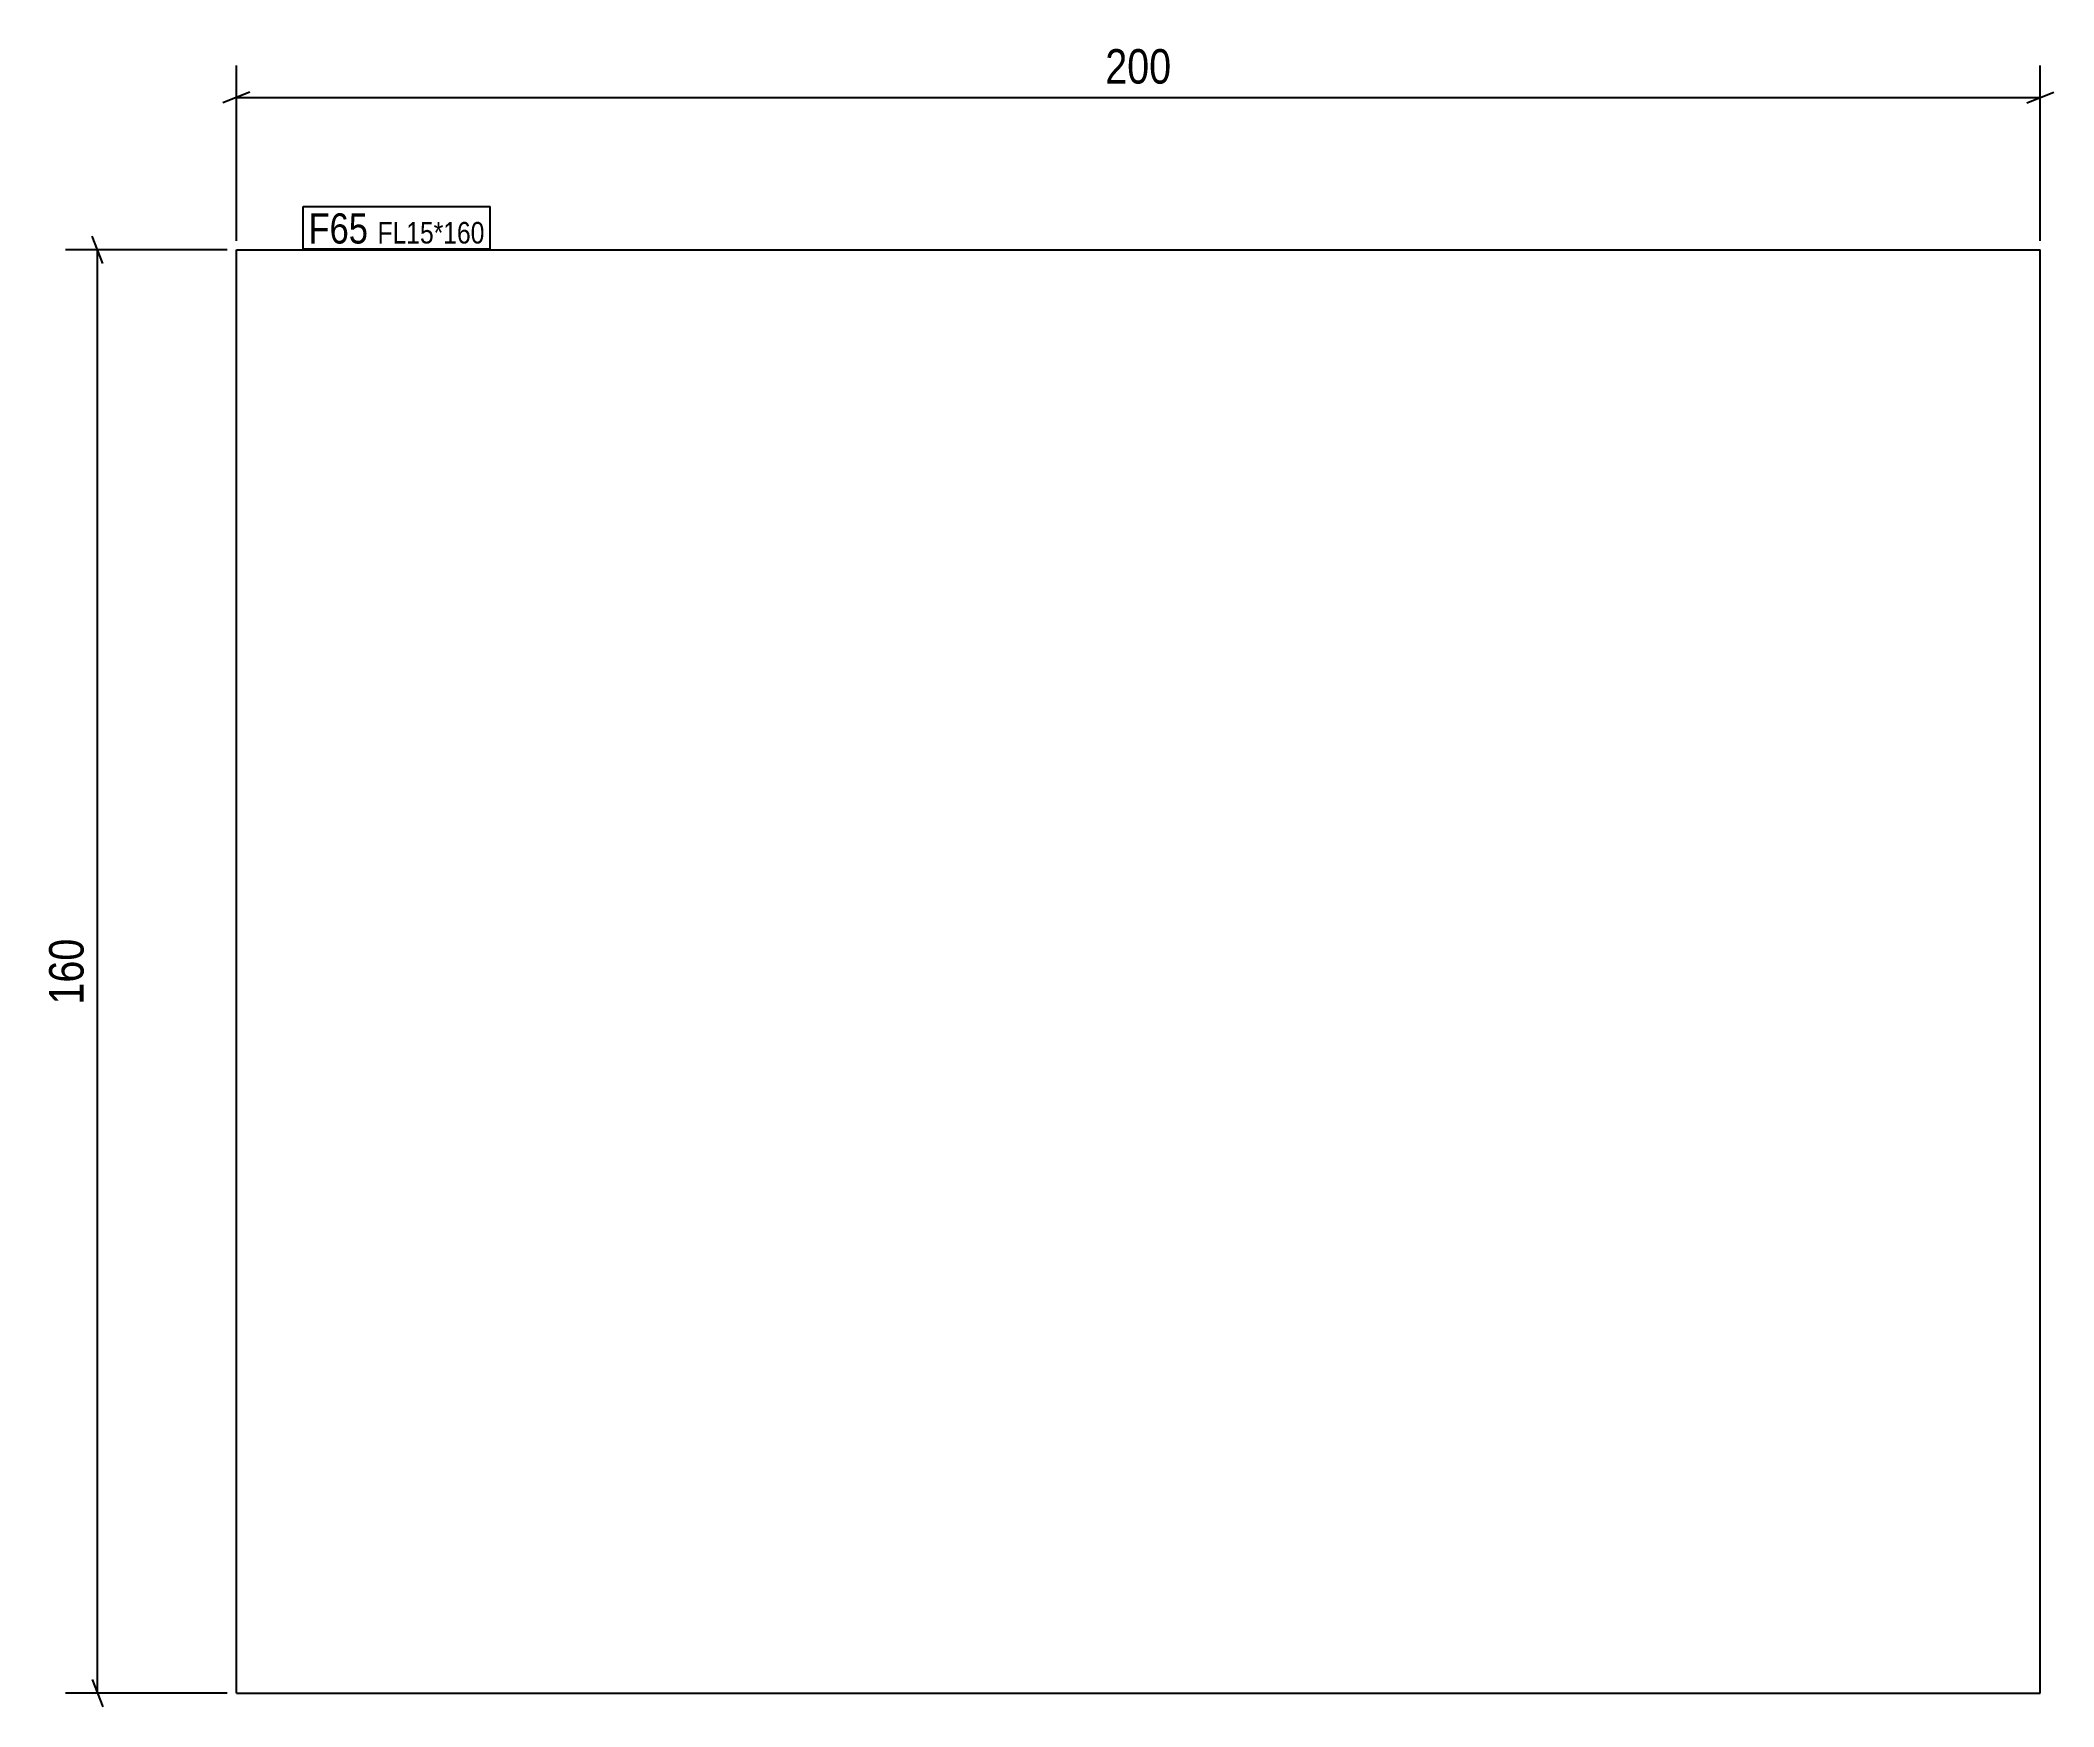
# Model space of a CAD drawing. Header units: millimetres. Extents: x 2 to 225, y 3 to 188.
import ezdxf

# ---------------------------------------------------------------- set-up
doc = ezdxf.new("R2010")
doc.units = ezdxf.units.MM
for name, color, linetype in [('MÅLSÆTNING', 7, 'Continuous'), ('STÅL', 7, 'Continuous'), ('TEKST', 7, 'Continuous')]:
    doc.layers.add(name, color=color, linetype=linetype)
doc.styles.add('Arial Narrow', font='ARIALN.TTF', dxfattribs={"height": 0.2})

msp = doc.modelspace()

# ---------------------------------------------------------------- linework, layer by layer
at = {"layer": 'MÅLSÆTNING', "color": 7, "linetype": 'Continuous'}
for p, q in [((23.94, 165.5), (23.94, 184.93)), ((223.94, 165.5), (223.94, 184.93)), ((25.44, 181.98), (22.44, 180.78)), ((23.94, 181.38), (223.94, 181.38)), ((222.44, 180.78), (225.44, 181.98)), ((9.15, 163), (7.95, 166)), ((22.94, 164.5), (5, 164.5)), ((8.55, 4.5), (8.55, 164.5)), ((22.94, 4.5), (5, 4.5)), ((7.95, 6), (9.15, 3))]:
    msp.add_line(p, q, dxfattribs=at)
at = {"layer": 'STÅL', "color": 2, "linetype": 'Continuous'}
for p, q in [((23.94, 4.5), (23.94, 164.5)), ((23.94, 164.5), (223.94, 164.5)), ((223.94, 4.5), (223.94, 164.5)), ((23.94, 4.5), (223.94, 4.5))]:
    msp.add_line(p, q, dxfattribs=at)

# ---------------------------------------------------------------- next in the draw order: wipeouts: each hides what was drawn before it
at = {"color": 0}
for points, layer in [([(128.39, 182.13), (128.39, 187.73), (119.48, 187.73), (119.48, 182.13)], 'MÅLSÆTNING'), ([(7.8, 88.96), (2.2, 88.96), (2.2, 80.04), (7.8, 80.04)], 'MÅLSÆTNING'), ([(38.54, 165.2), (38.54, 168.7), (31.94, 168.7), (31.94, 165.2)], 'TEKST')]:
    msp.add_wipeout(points, dxfattribs=at).dxf.layer = layer

# ---------------------------------------------------------------- next in the draw order: texts
at = {"layer": 'MÅLSÆTNING', "color": 3, "style": 'Arial Narrow'}
msp.add_text('200', height=3.818, dxfattribs=at).set_placement((120.28, 182.93))
msp.add_text('160', height=3.818, rotation=90.0002, dxfattribs=at).set_placement((7, 80.84))

# ---------------------------------------------------------------- next in the draw order: wipeouts: each hides what was drawn before it
at = {"color": 0}
msp.add_wipeout([(38.54, 165.2), (38.54, 168.7), (31.94, 168.7), (31.94, 165.2)], dxfattribs=at).dxf.layer = 'TEKST'

# ---------------------------------------------------------------- next in the draw order: linework, layer by layer
at = {"layer": 'TEKST', "color": 7, "linetype": 'Continuous'}
for p, q in [((31.34, 169.3), (52.07, 169.3)), ((31.34, 164.6), (31.34, 169.3))]:
    msp.add_line(p, q, dxfattribs=at)

# ---------------------------------------------------------------- next in the draw order: texts
at = {"layer": 'TEKST', "color": 3, "style": 'Arial Narrow'}
msp.add_text('F65', height=3.34, dxfattribs=at).set_placement((31.94, 165.2))

# ---------------------------------------------------------------- next in the draw order: wipeouts: each hides what was drawn before it
at = {"color": 0}
msp.add_wipeout([(51.47, 165.2), (51.47, 167.7), (39.59, 167.7), (39.59, 165.2)], dxfattribs=at).dxf.layer = 'TEKST'

# ---------------------------------------------------------------- next in the draw order: wipeouts: each hides what was drawn before it
msp.add_wipeout([(51.47, 165.2), (51.47, 167.7), (39.59, 167.7), (39.59, 165.2)], dxfattribs=at).dxf.layer = 'TEKST'

# ---------------------------------------------------------------- next in the draw order: linework, layer by layer
at = {"layer": 'TEKST', "color": 7, "linetype": 'Continuous'}
for p, q in [((52.07, 164.6), (52.07, 169.3)), ((31.34, 164.6), (52.07, 164.6))]:
    msp.add_line(p, q, dxfattribs=at)

# ---------------------------------------------------------------- next in the draw order: texts
at = {"layer": 'TEKST', "color": 3, "style": 'Arial Narrow'}
msp.add_text('FL15*160', height=2.386, dxfattribs=at).set_placement((39.59, 165.2))

doc.saveas('drawing.dxf')
